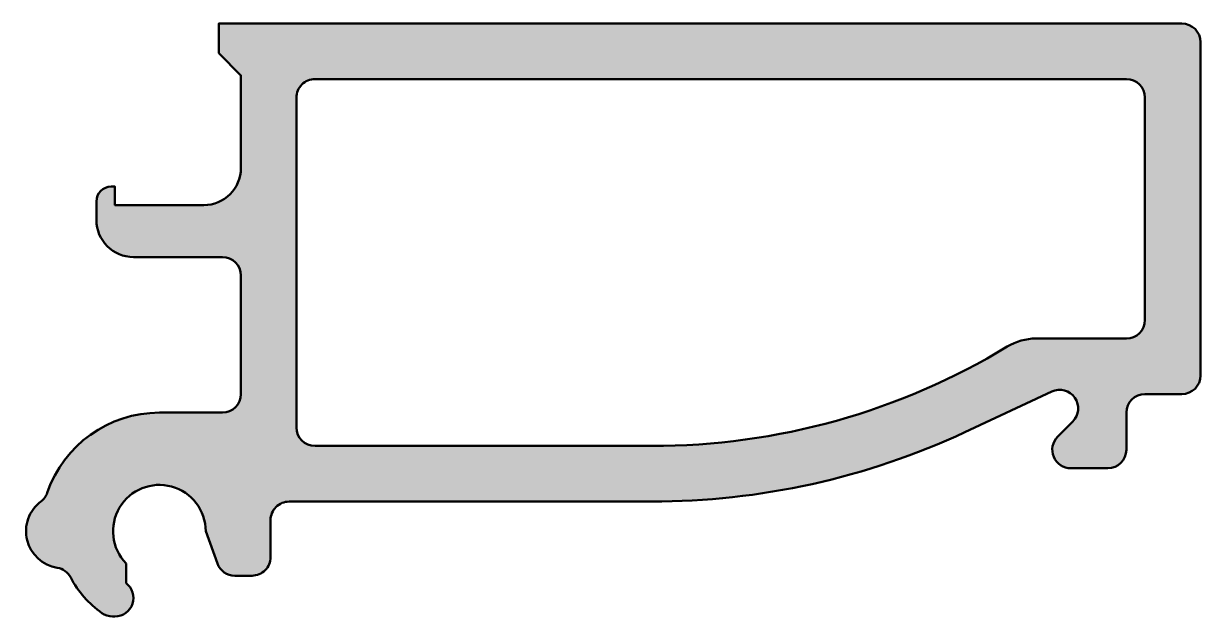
# Model space of a CAD drawing. Extents: x -4.8 to 27, y -16 to 0.
import ezdxf

# ---------------------------------------------------------------- set-up
doc = ezdxf.new("R2010")
doc.units = 0
doc.layers.add('0S-Alu contour', color=7, linetype='Continuous', lineweight=50)
doc.layers.add('0S-Alu hatch', color=252, linetype='Continuous', lineweight=25)

# ---------------------------------------------------------------- blocks, each defined once
blk = doc.blocks.new('489750__09656067_ADC2_4E1C_83FC_F40B20079673_')
at = {"layer": '0S-Alu hatch'}
h = blk.add_hatch(color=256, dxfattribs=at)
edge = h.paths.add_edge_path()
edge.add_line((0.5000000000000001, -0.8000000000000002), (0.5000000000000001, 0))
edge.add_line((0.5000000000000001, 0), (26.5, 0))
edge.add_ellipse((26.5, -0.4999999999999984), major_axis=(-0.4999999999999984, 0), ratio=1, start_angle=180, end_angle=269.9999999999992, ccw=False)
edge.add_line((27, -0.4999999999999982), (27, -9.499999999999996))
edge.add_ellipse((26.5, -9.500000000000002), major_axis=(-0.4999999999999965, 0), ratio=1, start_angle=90.0000000000004, end_angle=180, ccw=False)
edge.add_line((26.5, -9.999999999999998), (25.5, -9.999999999999998))
edge.add_arc((25.5, -10.5), 0.5, 90, 180)
edge.add_line((25, -10.5), (25, -11.49999999999999))
edge.add_ellipse((24.5, -11.49999999999999), major_axis=(-0.5000000000000036, 0), ratio=1, start_angle=90, end_angle=180, ccw=False)
edge.add_line((24.5, -12), (23.5, -11.99999999999999))
edge.add_ellipse((23.5, -11.49999999999999), major_axis=(-0.4999999999999983, 0), ratio=1, start_angle=-44.99999999999909, end_angle=89.9999999999996, ccw=False)
edge.add_line((23.14644660940672, -11.14644660940673), (23.55355339059328, -10.73933982822017))
edge.add_arc((23.20000000000001, -10.3857864376269), 0.4999999999999952, 314.9999999999999, 474.9999999999999)
edge.add_line((22.98869086912966, -9.932632544108579), (20.64362280623083, -11.026155740733))
edge.add_ellipse((12.19125757141682, 7.099999999999957), major_axis=(-19.99999999999997, 0), ratio=1, start_angle=90.00000000000011, end_angle=115.0000000000002, ccw=False)
edge.add_line((12.19125757141684, -12.9), (2.4, -12.9))
edge.add_arc((2.399999999999999, -13.4), 0.5, 89.99999999999994, 180)
edge.add_line((1.9, -13.4), (1.900000000000001, -14.4))
edge.add_ellipse((1.400000000000002, -14.4), major_axis=(-0.4999999999999987, 0), ratio=1, start_angle=89.99999999999989, end_angle=180, ccw=False)
edge.add_line((1.400000000000001, -14.9), (0.9368680502243082, -14.9))
edge.add_ellipse((0.9368680502243096, -14.4), major_axis=(-0.5, 0), ratio=1, start_angle=20.000000000000114, end_angle=89.99999999999989, ccw=False)
edge.add_line((0.4670217398313559, -14.57101007166284), (0.1500000000000086, -13.7))
edge.add_arc((-1.099999999999991, -13.7), 1.249999999999999, 0, 223.9455195623089)
edge.add_line((-1.99999999999999, -14.56746757864488), (-1.999999999999991, -15.1))
edge.add_ellipse((-2.299999999999991, -15.5), major_axis=(-0.4999999999999976, 0), ratio=1, start_angle=90.00000000000011, end_angle=233.1301023541557, ccw=False)
edge.add_line((-2.29999999999999, -15.99999999999999), (-2.364911064067347, -16))
edge.add_ellipse((-2.364911064067335, -15.49999999999999), major_axis=(-0.5000000000000125, 0), ratio=1, start_angle=54.903198772414726, end_angle=89.99999999999869, ccw=False)
edge.add_ellipse((-1.100000000000014, -13.70000000000003), major_axis=(-2.699999999999966, 0), ratio=1, start_angle=27.573437528205773, end_angle=54.90319877241541, ccw=False)
edge.add_arc((-3.936538461538452, -15.18123244503118), 0.5000000000000027, 27.57343752820638, 80.92702519445344)
edge.add_ellipse((-3.699999999999989, -13.7), major_axis=(-1.000000000000002, 0), ratio=1, start_angle=-53.13010235415578, end_angle=80.92702519445322, ccw=False)
edge.add_arc((-4.599999999999994, -12.5), 0.5000000000000032, 306.8698976458441, 341.0753555839487)
edge.add_ellipse((-1.099999999999996, -13.7), major_axis=(-3.199999999999993, 0), ratio=1, start_angle=269.99999999999994, end_angle=341.07535558394886, ccw=False)
edge.add_line((-1.099999999999992, -10.5), (0.6000000000000001, -10.5))
edge.add_arc((0.5999999999999996, -10), 0.5000000000000018, 270.0000000000001, 360)
edge.add_line((1.100000000000001, -10), (1.1, -6.800000000000005))
edge.add_arc((0.5999999999999996, -6.800000000000004), 0.5000000000000006, 0, 89.99999999999994)
edge.add_line((0.6000000000000001, -6.300000000000004), (-1.799999999999999, -6.300000000000003))
edge.add_ellipse((-1.799999999999999, -5.300000000000003), major_axis=(-1, 0), ratio=1, start_angle=0, end_angle=90, ccw=False)
edge.add_line((-2.799999999999999, -5.300000000000003), (-2.799999999999999, -4.800000000000004))
edge.add_ellipse((-2.399999999999998, -4.800000000000006), major_axis=(-0.4000000000000017, 0), ratio=1, start_angle=270.00000000000017, end_angle=360, ccw=False)
edge.add_line((-2.399999999999999, -4.400000000000005), (-2.299999999999999, -4.400000000000004))
edge.add_line((-2.299999999999999, -4.400000000000004), (-2.299999999999999, -4.900000000000003))
edge.add_line((-2.299999999999999, -4.900000000000003), (0.1000000000000005, -4.900000000000003))
edge.add_arc((0.1000000000000003, -3.900000000000003), 1, 270, 360)
edge.add_line((1.1, -3.900000000000003), (1.099999999999999, -1.399999999999999))
edge.add_line((1.099999999999999, -1.399999999999999), (0.5000000000000001, -0.8000000000000002))
edge = h.paths.add_edge_path()
edge.add_line((25, -1.500000000000006), (3.100000000000001, -1.5))
edge.add_arc((3.1, -2), 0.5000000000000002, 89.99999999999984, 180)
edge.add_line((2.599999999999999, -2), (2.600000000000001, -10.9))
edge.add_arc((3.100000000000002, -10.9), 0.5000000000000006, 180, 269.9999999999999)
edge.add_line((3.100000000000001, -11.4), (12.19125757141684, -11.4))
edge.add_arc((12.19125757141684, 7.099999999999981), 18.49999999999998, 270, 301.2402652161817)
edge.add_ellipse((22.56381752544941, -10.00000000000001), major_axis=(-1.500000000000017, 0), ratio=1, start_angle=269.9999999999999, end_angle=301.24026521618174, ccw=False)
edge.add_line((22.56381752544941, -8.5), (25, -8.499999999999995))
edge.add_arc((25, -7.999999999999995), 0.4999999999999992, 270, 360)
edge.add_line((25.50000000000001, -7.999999999999995), (25.5, -2))
edge.add_arc((25, -2.000000000000001), 0.4999999999999965, 0, 90)
at = {"layer": '0S-Alu contour', "color": 7}
for points in [[(0.5000000000000001, -0.8000000000000002), (0.5000000000000001, 0), (26.5, 0)], [(27, -0.4999999999999982), (27, -9.499999999999996)], [(1.1, -3.900000000000003), (1.099999999999999, -1.399999999999999), (0.5000000000000001, -0.8000000000000002)], [(25, -1.500000000000006), (3.100000000000001, -1.5)], [(2.599999999999999, -2), (2.600000000000001, -10.9)], [(25.50000000000001, -7.999999999999995), (25.5, -2)], [(-2.399999999999999, -4.400000000000005), (-2.299999999999999, -4.400000000000004), (-2.299999999999999, -4.900000000000003), (0.1000000000000005, -4.900000000000003)], [(-2.799999999999999, -5.300000000000003), (-2.799999999999999, -4.800000000000004)], [(0.6000000000000001, -6.300000000000004), (-1.799999999999999, -6.300000000000003)], [(1.100000000000001, -10), (1.1, -6.800000000000005)], [(22.56381752544941, -8.5), (25, -8.499999999999995)], [(22.98869086912966, -9.932632544108579), (20.64362280623083, -11.026155740733)], [(26.5, -9.999999999999998), (25.5, -9.999999999999998)], [(-1.099999999999992, -10.5), (0.6000000000000001, -10.5)], [(23.14644660940672, -11.14644660940673), (23.55355339059328, -10.73933982822017)], [(25, -10.5), (25, -11.49999999999999)], [(3.100000000000001, -11.4), (12.19125757141684, -11.4)], [(24.5, -12), (23.5, -11.99999999999999)], [(12.19125757141684, -12.9), (2.4, -12.9)], [(1.9, -13.4), (1.900000000000001, -14.4)], [(0.4670217398313559, -14.57101007166284), (0.1500000000000086, -13.7)], [(-1.99999999999999, -14.56746757864488), (-1.999999999999991, -15.1)], [(1.400000000000001, -14.9), (0.9368680502243082, -14.9)], [(-2.29999999999999, -15.99999999999999), (-2.364911064067347, -16)]]:
    blk.add_lwpolyline(points, dxfattribs=at)
at = {"layer": '0S-Alu contour', "color": 7, "extrusion": (0, 0, -1)}
for centre, radius, start, end in [((-26.5, -0.4999999999999984), 0.4999999999999984, 90.00000000000081, 180), ((2.399999999999998, -4.800000000000006), 0.4000000000000017, 0, 89.99999999999982), ((1.799999999999999, -5.300000000000003), 1, 270, 0), ((-22.56381752544941, -10.00000000000001), 1.500000000000017, 58.75973478381826, 90.00000000000014), ((-26.5, -9.500000000000002), 0.4999999999999965, 180, 269.9999999999996), ((1.099999999999996, -13.7), 3.199999999999993, 18.92464441605113, 90.00000000000006), ((-12.19125757141682, 7.099999999999957), 19.99999999999997, 244.9999999999999, 269.9999999999999), ((-23.5, -11.49999999999999), 0.4999999999999983, 270.0000000000004, 44.99999999999913), ((-24.5, -11.49999999999999), 0.5000000000000036, 180, 270), ((3.699999999999989, -13.7), 1.000000000000002, 279.0729748055468, 53.13010235415587), ((-0.9368680502243096, -14.4), 0.5, 270.0000000000002, 339.9999999999999), ((-1.400000000000002, -14.4), 0.4999999999999987, 180, 270.0000000000002), ((1.100000000000014, -13.70000000000003), 2.699999999999966, 305.0968012275846, 332.4265624717942), ((2.299999999999991, -15.5), 0.4999999999999976, 126.8698976458443, 269.9999999999999), ((2.364911064067335, -15.49999999999999), 0.5000000000000125, 270.0000000000013, 305.0968012275853)]:
    blk.add_arc(centre, radius, start, end, dxfattribs=at)
at = {"layer": '0S-Alu contour', "color": 7}
for centre, radius, start, end in [((3.1, -2), 0.5000000000000002, 89.99999999999984, 180), ((25, -2.000000000000001), 0.4999999999999965, 0, 90), ((0.1000000000000003, -3.900000000000003), 1, 270, 0), ((0.5999999999999996, -6.800000000000004), 0.5000000000000006, 0, 89.99999999999994), ((25, -7.999999999999995), 0.4999999999999992, 270, 0), ((12.19125757141684, 7.099999999999981), 18.49999999999998, 270, 301.2402652161817), ((0.5999999999999996, -10), 0.5000000000000018, 270.0000000000001, 0), ((23.20000000000001, -10.3857864376269), 0.4999999999999952, 314.9999999999999, 114.9999999999999), ((25.5, -10.5), 0.5, 90, 180), ((3.100000000000002, -10.9), 0.5000000000000006, 180, 269.9999999999999), ((-4.599999999999994, -12.5), 0.5000000000000032, 306.8698976458441, 341.0753555839487), ((-1.099999999999991, -13.7), 1.249999999999999, 0, 223.9455195623089), ((2.399999999999999, -13.4), 0.5, 89.99999999999994, 180), ((-3.936538461538452, -15.18123244503118), 0.5000000000000027, 27.57343752820638, 80.92702519445344)]:
    blk.add_arc(centre, radius, start, end, dxfattribs=at)
blk = doc.blocks.new('489750__69A2979A_9808_4FF7_98E2_2589B1476A3E_')
at = {"layer": '0S-Alu contour', "color": 7}
blk.add_blockref('489750__09656067_ADC2_4E1C_83FC_F40B20079673_', (0, 0), dxfattribs=at)

msp = doc.modelspace()

# ---------------------------------------------------------------- block references
at = {"layer": '0S-Alu contour', "color": 7}
msp.add_blockref('489750__69A2979A_9808_4FF7_98E2_2589B1476A3E_', (0, 0), dxfattribs=at)

doc.saveas('drawing.dxf')
